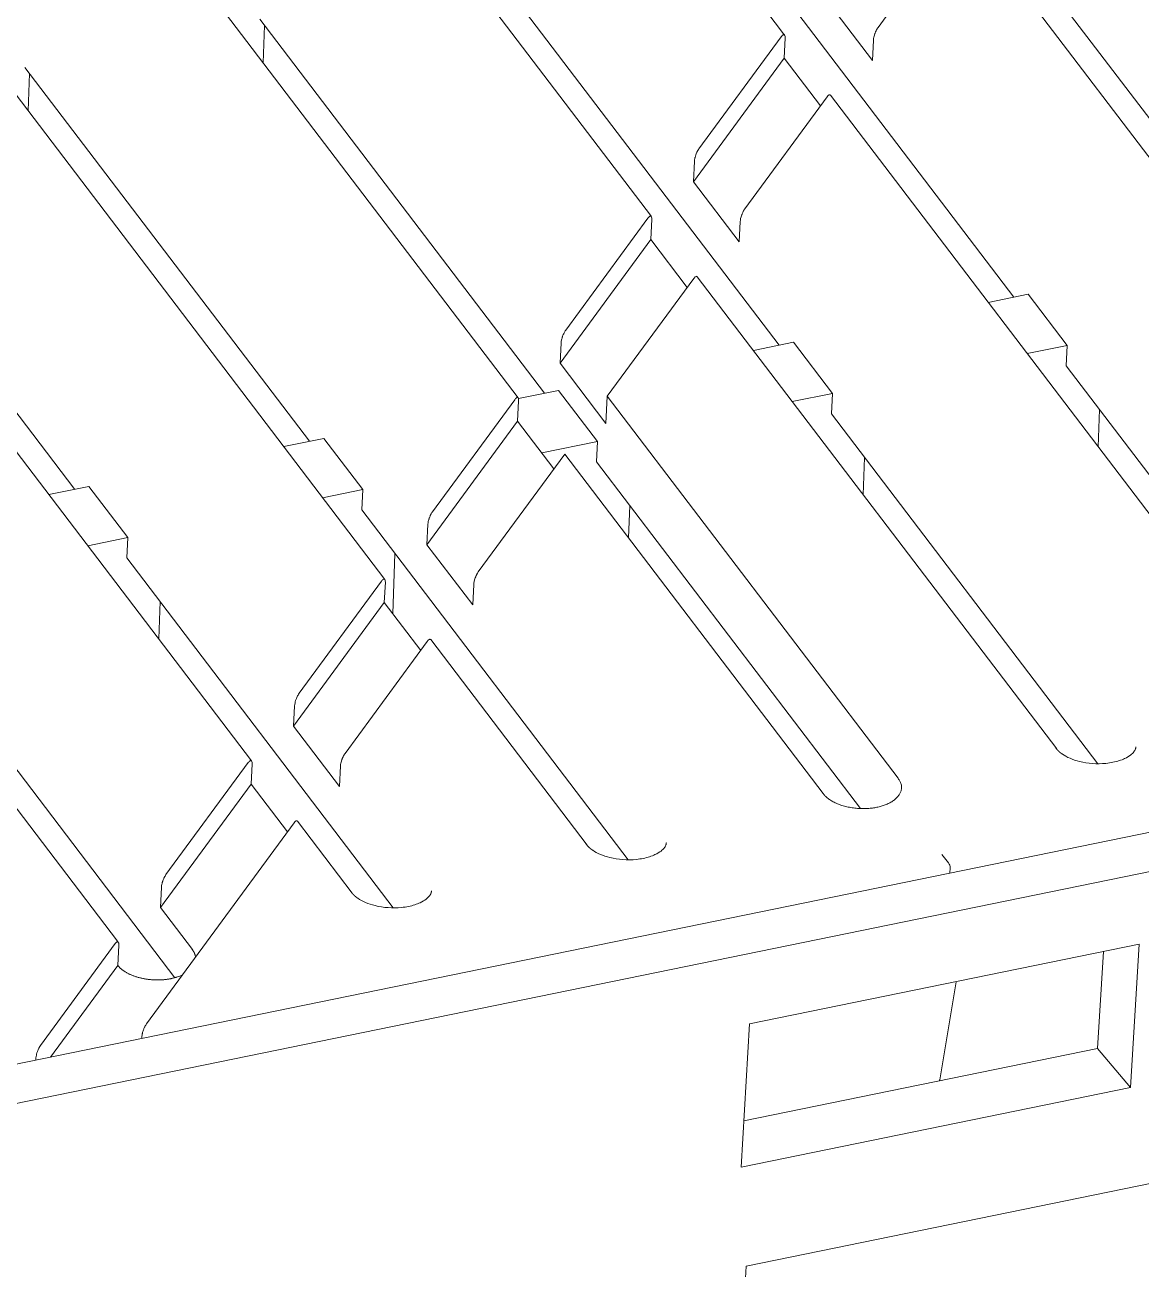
# Model space of a CAD drawing. Header units: millimetres. Extents: x 4267 to 8467, y 166 to 3136.
# Drawn here: x 5077.4 to 5139.8, y 1918.8 to 1988.4 of the extents above; entities that cross this region are included whole.
import ezdxf

# ---------------------------------------------------------------- set-up
doc = ezdxf.new("R2010")
doc.units = ezdxf.units.MM

msp = doc.modelspace()

# ---------------------------------------------------------------- linework, layer by layer
at = {"linetype": 'Continuous', "lineweight": 5}
for p, q in [((5119.827, 1987.836, 326.374), (5112.681, 1997.225, 326.374)), ((5145.775, 1975.864, 326.374), (5129.863, 1996.771, 326.374)), ((5112.377, 1977.689, 326.374), (5099.554, 1994.539, 326.374)), ((5129.645, 1994.521, 326.374), (5125.049, 1988.26, 326.374)), ((5161.291, 1953.288, 326.374), (5129.837, 1994.619, 326.374)), ((5132.648, 1973.177, 326.374), (5116.736, 1994.085, 326.374)), ((5104.928, 1967.541, 326.374), (5086.426, 1991.853, 326.374)), ((5119.52, 1970.491, 326.374), (5103.608, 1991.399, 326.374)), ((5124.735, 1986.415, 326.374), (5122.172, 1989.782, 326.374)), ((5097.479, 1957.394, 326.374), (5073.298, 1989.166, 326.374)), ((5106.393, 1967.805, 326.374), (5090.481, 1988.713, 326.374)), ((5090.742, 1988.369, 326.374), (5090.67, 1986.276, 326.374)), ((5115.037, 1981.48, 326.374), (5119.633, 1987.741, 326.374)), ((5119.852, 1987.685, 326.374), (5119.795, 1986.544, 326.374)), ((5124.792, 1987.556, 326.374), (5124.735, 1986.415, 326.374)), ((5090.029, 1947.246, 326.374), (5060.171, 1986.48, 326.374)), ((5119.795, 1986.544, 326.374), (5114.723, 1979.635, 326.374)), ((5119.795, 1986.544, 326.374), (5121.828, 1983.872, 326.374)), ((5093.265, 1965.118, 326.374), (5077.353, 1986.026, 326.374)), ((5077.615, 1985.683, 326.374), (5077.543, 1983.589, 326.374)), ((5122.196, 1984.374, 326.374), (5117.6, 1978.113, 326.374)), ((5148.164, 1950.602, 326.374), (5122.387, 1984.472, 326.374)), ((5080.137, 1962.432, 326.374), (5064.225, 1983.34, 326.374)), ((5114.723, 1979.635, 326.374), (5114.78, 1980.776, 326.374)), ((5082.526, 1937.171, 326.374), (5050.518, 1979.228, 326.374)), ((5117.286, 1976.267, 326.374), (5114.723, 1979.635, 326.374)), ((5107.587, 1971.333, 326.374), (5112.184, 1977.594, 326.374)), ((5112.402, 1977.537, 326.374), (5112.345, 1976.396, 326.374)), ((5117.343, 1977.408, 326.374), (5117.286, 1976.267, 326.374)), ((5112.345, 1976.396, 326.374), (5107.274, 1969.487, 326.374)), ((5112.345, 1976.396, 326.374), (5114.378, 1973.725, 326.374)), ((5135.036, 1947.916, 326.374), (5114.94, 1974.321, 326.374)), ((5114.747, 1974.226, 326.374), (5109.913, 1967.641, 326.374)), ((5131.207, 1972.882, 326.374), (5133.447, 1973.341, 326.374)), ((5133.447, 1973.341, 326.374), (5135.621, 1970.483, 326.374)), ((5107.274, 1969.487, 326.374), (5107.331, 1970.629, 326.374)), ((5118.079, 1970.196, 326.374), (5120.319, 1970.654, 326.374)), ((5120.319, 1970.654, 326.374), (5122.494, 1967.797, 326.374)), ((5135.621, 1970.483, 326.374), (5133.382, 1970.025, 326.374)), ((5135.564, 1969.345, 326.374), (5135.621, 1970.483, 326.374)), ((5109.836, 1966.12, 326.374), (5107.274, 1969.487, 326.374)), ((5150.455, 1949.778, 326.374), (5135.564, 1969.345, 326.374)), ((5100.138, 1961.185, 326.374), (5104.735, 1967.446, 326.374)), ((5104.953, 1967.39, 326.374), (5104.896, 1966.249, 326.374)), ((5104.943, 1967.508, 326.374), (5107.191, 1967.968, 326.374)), ((5107.191, 1967.968, 326.374), (5109.366, 1965.111, 326.374)), ((5109.913, 1967.641, 326.374), (5109.836, 1966.12, 326.374)), ((5126.172, 1946.276, 326.374), (5109.913, 1967.641, 326.374)), ((5122.494, 1967.797, 326.374), (5120.254, 1967.339, 326.374)), ((5122.437, 1966.659, 326.374), (5122.494, 1967.797, 326.374)), ((5137.35, 1964.811, 326.374), (5137.422, 1966.904, 326.374)), ((5104.896, 1966.249, 326.374), (5099.824, 1959.34, 326.374)), ((5104.896, 1966.249, 326.374), (5106.929, 1963.577, 326.374)), ((5137.328, 1947.092, 326.374), (5122.437, 1966.659, 326.374)), ((5091.824, 1964.824, 326.374), (5094.064, 1965.282, 326.374)), ((5094.064, 1965.282, 326.374), (5096.239, 1962.424, 326.374)), ((5109.366, 1965.111, 326.374), (5106.248, 1964.473, 326.374)), ((5109.309, 1963.972, 326.374), (5109.366, 1965.111, 326.374)), ((5107.535, 1964.403, 326.374), (5102.701, 1957.818, 326.374)), ((5107.535, 1964.403, 326.374), (5121.983, 1945.419, 326.374)), ((5124.064, 1944.585, 326.374), (5109.309, 1963.972, 326.374)), ((5124.222, 1962.125, 326.374), (5124.294, 1964.218, 326.374)), ((5078.697, 1962.137, 326.374), (5080.936, 1962.596, 326.374)), ((5080.936, 1962.596, 326.374), (5083.111, 1959.738, 326.374)), ((5096.239, 1962.424, 326.374), (5093.999, 1961.966, 326.374)), ((5096.182, 1961.286, 326.374), (5096.239, 1962.424, 326.374)), ((5111.073, 1941.719, 326.374), (5096.182, 1961.286, 326.374)), ((5111.104, 1959.713, 326.374), (5111.167, 1961.532, 326.374)), ((5099.824, 1959.34, 326.374), (5099.881, 1960.481, 326.374)), ((5083.111, 1959.738, 326.374), (5080.871, 1959.28, 326.374)), ((5083.054, 1958.6, 326.374), (5083.111, 1959.738, 326.374)), ((5102.387, 1955.972, 326.374), (5099.824, 1959.34, 326.374)), ((5097.945, 1939.033, 326.374), (5083.054, 1958.6, 326.374)), ((5097.923, 1955.476, 326.374), (5098.039, 1958.845, 326.374)), ((5092.689, 1951.038, 326.374), (5097.285, 1957.299, 326.374)), ((5097.504, 1957.242, 326.374), (5097.447, 1956.101, 326.374)), ((5102.444, 1957.113, 326.374), (5102.387, 1955.972, 326.374)), ((5085.744, 1935.129, 326.374), (5069.926, 1955.913, 326.374)), ((5084.839, 1954.066, 326.374), (5084.911, 1956.159, 326.374)), ((5097.447, 1956.101, 326.374), (5092.375, 1949.192, 326.374)), ((5097.447, 1956.101, 326.374), (5099.48, 1953.43, 326.374)), ((5099.848, 1953.931, 326.374), (5095.252, 1947.67, 326.374)), ((5108.781, 1942.543, 326.374), (5100.039, 1954.029, 326.374)), ((4760.941, 1865.645, 326.374), (5179.488, 1951.291, 326.374)), ((5092.375, 1949.192, 326.374), (5092.432, 1950.334, 326.374)), ((4762.391, 1863.739, 326.374), (5180.938, 1949.386, 326.374)), ((5094.938, 1945.825, 326.374), (5092.375, 1949.192, 326.374)), ((5089.836, 1947.152, 326.374), (5085.24, 1940.89, 326.374)), ((5090.055, 1947.095, 326.374), (5089.998, 1945.954, 326.374)), ((5094.995, 1946.966, 326.374), (5094.938, 1945.825, 326.374)), ((5089.998, 1945.954, 326.374), (5084.926, 1939.045, 326.374)), ((5089.998, 1945.954, 326.374), (5092.031, 1943.282, 326.374)), ((5092.399, 1943.784, 326.374), (5084.152, 1932.55, 326.374)), ((5095.653, 1939.857, 326.374), (5092.59, 1943.881, 326.374)), ((5128.983, 1941.549, 326.374), (5128.62, 1942.025, 326.374)), ((5129.069, 1940.974, 326.374), (5129.076, 1941.262, 326.374)), ((5084.926, 1939.045, 326.374), (5084.983, 1940.186, 326.374)), ((5086.714, 1936.696, 326.374), (5084.926, 1939.045, 326.374)), ((5078.227, 1931.337, 326.374), (5082.408, 1937.034, 326.374)), ((5082.606, 1936.948, 326.374), (5082.549, 1935.807, 326.374)), ((5117.866, 1932.543, 326.374), (5139.637, 1936.998, 326.374)), ((5139.637, 1936.998, 326.374), (5139.165, 1928.985, 326.374)), ((5137.325, 1931.175, 326.374), (5137.644, 1936.59, 326.374)), ((5082.549, 1935.807, 326.374), (5078.789, 1930.685, 326.374)), ((5128.496, 1929.415, 326.374), (5129.413, 1934.905, 326.374)), ((5117.393, 1924.53, 326.374), (5117.866, 1932.543, 326.374)), ((5083.895, 1931.852, 326.374), (5083.888, 1931.729, 326.374)), ((5077.963, 1930.516, 326.374), (5077.97, 1930.64, 326.374)), ((5117.547, 1927.128, 326.374), (5137.325, 1931.175, 326.374)), ((5139.165, 1928.985, 326.374), (5137.325, 1931.175, 326.374)), ((5117.683, 1919.007, 326.374), (5167.361, 1929.172, 326.374)), ((5139.165, 1928.985, 326.374), (5117.393, 1924.53, 326.374)), ((5113.084, 1838.527, 326.374), (5117.683, 1919.007, 326.374))]:
    msp.add_line(p, q, dxfattribs=at)
for points in [[(5134.982, 1947.969), (5134.988, 1947.961, 0.002115), (5134.995, 1947.953, 0.002054), (5135.001, 1947.944, 0.002028), (5135.008, 1947.936, 0.002043), (5135.015, 1947.928, 0.00204), (5135.021, 1947.92, 0.002036), (5135.028, 1947.911, 0.002027), (5135.036, 1947.903, 0.002027), (5135.043, 1947.895, 0.00202), (5135.05, 1947.886, 0.002019), (5135.058, 1947.878, 0.002011), (5135.066, 1947.87, 0.002009), (5135.074, 1947.861, 0.002002), (5135.082, 1947.853, 0.002), (5135.09, 1947.844, 0.001992), (5135.098, 1947.836, 0.00199), (5135.107, 1947.827, 0.001982), (5135.115, 1947.819, 0.00198), (5135.124, 1947.81, 0.001971), (5135.133, 1947.801, 0.001969), (5135.142, 1947.793, 0.00196), (5135.152, 1947.784, 0.001957), (5135.161, 1947.775, 0.00195), (5135.171, 1947.767, 0.001951), (5135.181, 1947.758, 0.001937), (5135.191, 1947.749, 0.001921), (5135.201, 1947.741, 0.001931), (5135.212, 1947.732, 0.001972), (5135.222, 1947.723, 0.001901), (5135.233, 1947.714, 0.001761), (5135.244, 1947.705, 0.001954), (5135.255, 1947.697, 0.002348), (5135.267, 1947.688, 0.001739), (5135.278, 1947.679, 0.000529), (5135.288, 1947.671, 0.002506), (5135.301, 1947.661, 0.004283), (5135.323, 1947.646, 0.002026), (5135.351, 1947.626, 0.001048)], [(5121.983, 1945.419), (5122.038, 1945.351, 0.019382), (5122.101, 1945.284, 0.016957), (5122.173, 1945.218, 0.015459), (5122.253, 1945.152, 0.015114), (5122.342, 1945.088, 0.014341), (5122.438, 1945.026, 0.013564), (5122.543, 1944.966, 0.012774), (5122.655, 1944.91, 0.012215), (5122.774, 1944.856, 0.011604), (5122.899, 1944.807, 0.011121), (5123.031, 1944.762, 0.01064), (5123.167, 1944.721, 0.010262), (5123.308, 1944.685, 0.009907), (5123.452, 1944.655, 0.009614), (5123.598, 1944.63, 0.009368), (5123.745, 1944.61, 0.009151), (5123.893, 1944.595, 0.009001), (5124.04, 1944.586, 0.008854), (5124.185, 1944.582, 0.008781), (5124.328, 1944.584, 0.008677), (5124.468, 1944.59, 0.008698), (5124.604, 1944.6, 0.008696), (5124.736, 1944.615, 0.008709), (5124.862, 1944.634, 0.008574), (5124.984, 1944.657, 0.008985), (5125.102, 1944.683, 0.009303), (5125.219, 1944.714, 0.009531), (5125.335, 1944.75, 0.010378), (5125.449, 1944.79, 0.011167), (5125.559, 1944.835, 0.012012), (5125.665, 1944.885, 0.012928), (5125.767, 1944.94, 0.014072), (5125.862, 1944.998, 0.015316), (5125.951, 1945.061, 0.016745), (5126.032, 1945.128, 0.018258), (5126.106, 1945.198, 0.019839), (5126.17, 1945.271, 0.021764), (5126.226, 1945.347, 0.023931), (5126.272, 1945.425, 0.025226), (5126.309, 1945.504, 0.02529), (5126.336, 1945.585, 0.028562), (5126.352, 1945.666, 0.03398), (5126.358, 1945.75, 0.027334), (5126.357, 1945.828, 0.012267), (5126.352, 1945.899, 0.035023), (5126.326, 1945.985, 0.054815), (5126.265, 1946.113, 0.025756), (5126.172, 1946.276, 0.013443)], [(5108.727, 1942.596), (5108.733, 1942.588, 0.002116), (5108.74, 1942.58, 0.002055), (5108.746, 1942.572, 0.002029), (5108.753, 1942.564, 0.002043), (5108.759, 1942.555, 0.002041), (5108.766, 1942.547, 0.002036), (5108.773, 1942.539, 0.002028), (5108.78, 1942.531, 0.002028), (5108.788, 1942.522, 0.002021), (5108.795, 1942.514, 0.002019), (5108.803, 1942.506, 0.002011), (5108.81, 1942.497, 0.00201), (5108.818, 1942.489, 0.002002), (5108.826, 1942.48, 0.002), (5108.835, 1942.472, 0.001992), (5108.843, 1942.463, 0.00199), (5108.851, 1942.455, 0.001982), (5108.86, 1942.446, 0.00198), (5108.869, 1942.437, 0.001972), (5108.878, 1942.429, 0.00197), (5108.887, 1942.42, 0.001961), (5108.897, 1942.412, 0.001957), (5108.906, 1942.403, 0.00195), (5108.916, 1942.394, 0.001952), (5108.926, 1942.385, 0.001937), (5108.936, 1942.377, 0.001921), (5108.946, 1942.368, 0.001932), (5108.956, 1942.359, 0.001972), (5108.967, 1942.35, 0.001901), (5108.978, 1942.342, 0.001761), (5108.989, 1942.333, 0.001954), (5109, 1942.324, 0.002348), (5109.012, 1942.315, 0.001739), (5109.023, 1942.306, 0.000529), (5109.033, 1942.299, 0.002506), (5109.046, 1942.289, 0.004283), (5109.068, 1942.273, 0.002026), (5109.096, 1942.253, 0.001048)], [(5129.075, 1941.262), (5129.075, 1941.262, -0.000005), (5129.075, 1941.262, -0.000005), (5129.075, 1941.262, -0.000005), (5129.075, 1941.262, -0.000005), (5129.075, 1941.262, -0.000005), (5129.075, 1941.262, -0.000005), (5129.075, 1941.262, -0.000005), (5129.075, 1941.262, -0.000005), (5129.075, 1941.262, -0.000005), (5129.075, 1941.262, -0.000005), (5129.075, 1941.262, -0.000005), (5129.075, 1941.262, -0.000005), (5129.075, 1941.262, -0.000005), (5129.075, 1941.262, -0.000005), (5129.075, 1941.262, -0.000005), (5129.075, 1941.262, -0.000005), (5129.075, 1941.262, -0.000005), (5129.075, 1941.262, -0.000005), (5129.075, 1941.262, -0.000005), (5129.075, 1941.262, -0.000005), (5129.075, 1941.262, -0.000005), (5129.075, 1941.262, -0.000005), (5129.075, 1941.262, -0.000005), (5129.075, 1941.262, -0.000005), (5129.075, 1941.262, -0.000005), (5129.075, 1941.262, -0.000005), (5129.075, 1941.262, -0.000005), (5129.075, 1941.262, -0.000005), (5129.075, 1941.262, -0.000005), (5129.075, 1941.262, -0.000005), (5129.075, 1941.262, -0.000005), (5129.075, 1941.262, -0.000006), (5129.075, 1941.262, -0.000005), (5129.075, 1941.262, -0.000002), (5129.075, 1941.262, -0.000007), (5129.075, 1941.262, -0.000011), (5129.075, 1941.262, -0.000006), (5129.075, 1941.262, -0.000003)], [(5095.599, 1939.91), (5095.606, 1939.902, 0.002116), (5095.612, 1939.894, 0.002055), (5095.618, 1939.885, 0.002029), (5095.625, 1939.877, 0.002043), (5095.632, 1939.869, 0.002041), (5095.639, 1939.861, 0.002037), (5095.646, 1939.853, 0.002028), (5095.653, 1939.844, 0.002028), (5095.66, 1939.836, 0.002021), (5095.667, 1939.828, 0.002019), (5095.675, 1939.819, 0.002012), (5095.683, 1939.811, 0.00201), (5095.691, 1939.802, 0.002002), (5095.699, 1939.794, 0.002), (5095.707, 1939.785, 0.001992), (5095.715, 1939.777, 0.00199), (5095.724, 1939.768, 0.001982), (5095.733, 1939.76, 0.00198), (5095.741, 1939.751, 0.001972), (5095.75, 1939.743, 0.00197), (5095.76, 1939.734, 0.001961), (5095.769, 1939.725, 0.001957), (5095.778, 1939.717, 0.00195), (5095.788, 1939.708, 0.001952), (5095.798, 1939.699, 0.001937), (5095.808, 1939.69, 0.001921), (5095.818, 1939.682, 0.001932), (5095.829, 1939.673, 0.001972), (5095.839, 1939.664, 0.001901), (5095.85, 1939.655, 0.001762), (5095.861, 1939.647, 0.001954), (5095.872, 1939.638, 0.002348), (5095.884, 1939.629, 0.001739), (5095.895, 1939.62, 0.000529), (5095.905, 1939.612, 0.002506), (5095.919, 1939.602, 0.004283), (5095.94, 1939.587, 0.002026), (5095.968, 1939.567, 0.001048)], [(5086.894, 1936.286), (5086.892, 1936.3, 0.005001), (5086.89, 1936.315, 0.00502), (5086.887, 1936.329, 0.004997), (5086.884, 1936.344, 0.004931), (5086.88, 1936.358, 0.004878), (5086.877, 1936.373, 0.004828), (5086.873, 1936.387, 0.004777), (5086.869, 1936.401, 0.004718), (5086.864, 1936.415, 0.004663), (5086.859, 1936.43, 0.004603), (5086.854, 1936.444, 0.004546), (5086.849, 1936.458, 0.004481), (5086.844, 1936.472, 0.004424), (5086.838, 1936.485, 0.004367), (5086.832, 1936.499, 0.004297), (5086.826, 1936.513, 0.004208), (5086.819, 1936.527, 0.004181), (5086.812, 1936.54, 0.004192), (5086.805, 1936.554, 0.00402), (5086.798, 1936.567, 0.003709), (5086.791, 1936.58, 0.00401), (5086.783, 1936.593, 0.004661), (5086.775, 1936.607, 0.003518), (5086.767, 1936.62, 0.001282), (5086.759, 1936.631, 0.004787), (5086.75, 1936.645, 0.007976), (5086.734, 1936.667, 0.003858), (5086.713, 1936.696, 0.002046)], [(5082.549, 1935.807), (5082.583, 1935.767, 0.011049), (5082.62, 1935.727, 0.010161), (5082.66, 1935.687, 0.009618), (5082.703, 1935.647, 0.009501), (5082.75, 1935.607, 0.009213), (5082.799, 1935.568, 0.008914), (5082.851, 1935.53, 0.008588), (5082.906, 1935.492, 0.00835), (5082.964, 1935.455, 0.008066), (5083.025, 1935.419, 0.007836), (5083.089, 1935.383, 0.007578), (5083.155, 1935.349, 0.007372), (5083.224, 1935.316, 0.007145), (5083.296, 1935.284, 0.006962), (5083.37, 1935.254, 0.006764), (5083.446, 1935.224, 0.006602), (5083.524, 1935.197, 0.006433), (5083.605, 1935.171, 0.006293), (5083.687, 1935.147, 0.006151), (5083.771, 1935.124, 0.00603), (5083.856, 1935.103, 0.005913), (5083.942, 1935.085, 0.005811), (5084.029, 1935.068, 0.005717), (5084.117, 1935.053, 0.005631), (5084.206, 1935.04, 0.005559), (5084.295, 1935.028, 0.005489), (5084.384, 1935.019, 0.005436), (5084.473, 1935.012, 0.005381), (5084.561, 1935.007, 0.005347), (5084.649, 1935.003, 0.005305), (5084.737, 1935.002, 0.005287), (5084.824, 1935.002, 0.005254), (5084.909, 1935.004, 0.005257), (5084.994, 1935.008, 0.005249), (5085.077, 1935.014, 0.005248), (5085.158, 1935.021, 0.005203), (5085.238, 1935.03, 0.005281), (5085.316, 1935.041, 0.005412), (5085.393, 1935.052, 0.005272), (5085.467, 1935.065, 0.004844), (5085.539, 1935.079, 0.005546), (5085.611, 1935.095, 0.006886), (5085.683, 1935.114, 0.005156), (5085.752, 1935.132, 0.00147), (5085.814, 1935.149, 0.008017), (5085.891, 1935.174, 0.014933), (5086.007, 1935.219, 0.00751), (5086.157, 1935.281, 0.003951)]]:
    msp.add_lwpolyline(points, format="xyb", dxfattribs=at)
for points, knots in [([(5125.049, 1988.26, 326.374), (5125.029, 1988.233, 326.374), (5125.011, 1988.206, 326.374), (5124.989, 1988.168, 326.374), (5124.982, 1988.156, 326.374), (5124.973, 1988.139, 326.374), (5124.969, 1988.131, 326.374), (5124.964, 1988.123, 326.374), (5124.962, 1988.119, 326.374), (5124.961, 1988.117, 326.374), (5124.961, 1988.116, 326.374), (5124.943, 1988.081, 326.374), (5124.927, 1988.048, 326.374), (5124.906, 1987.999, 326.374), (5124.899, 1987.982, 326.374), (5124.89, 1987.958, 326.374), (5124.887, 1987.951, 326.374), (5124.881, 1987.935, 326.374), (5124.878, 1987.928, 326.374), (5124.825, 1987.782, 326.374), (5124.797, 1987.65, 326.374), (5124.792, 1987.556, 326.374)], [0, 0, 0, 0, 0.125, 0.125, 0.1875, 0.1875, 0.21875, 0.234375, 0.242188, 0.242188, 0.25, 0.25, 0.375, 0.375, 0.4375, 0.4375, 0.46875, 0.46875, 0.5, 0.5, 1, 1, 1, 1]), ([(5119.633, 1987.741, 326.374), (5119.653, 1987.769, 326.374), (5119.67, 1987.788, 326.374), (5119.692, 1987.81, 326.374), (5119.698, 1987.816, 326.374), (5119.707, 1987.824, 326.374), (5119.711, 1987.827, 326.374), (5119.715, 1987.831, 326.374), (5119.717, 1987.832, 326.374), (5119.718, 1987.833, 326.374), (5119.718, 1987.833, 326.374), (5119.735, 1987.846, 326.374), (5119.75, 1987.853, 326.374), (5119.769, 1987.859, 326.374), (5119.775, 1987.86, 326.374), (5119.783, 1987.861, 326.374), (5119.786, 1987.861, 326.374), (5119.791, 1987.86, 326.374), (5119.793, 1987.86, 326.374), (5119.838, 1987.848, 326.374), (5119.856, 1987.779, 326.374), (5119.852, 1987.685, 326.374)], [0, 0, 0, 0, 0.125, 0.125, 0.1875, 0.1875, 0.21875, 0.234375, 0.242188, 0.242188, 0.25, 0.25, 0.375, 0.375, 0.4375, 0.4375, 0.46875, 0.46875, 0.5, 0.5, 1, 1, 1, 1]), ([(5122.387, 1984.471, 326.374), (5122.387, 1984.471, 326.374), (5122.387, 1984.472, 326.374), (5122.382, 1984.478, 326.374), (5122.376, 1984.484, 326.374), (5122.369, 1984.488, 326.374), (5122.364, 1984.49, 326.374), (5122.361, 1984.491, 326.374), (5122.349, 1984.494, 326.374), (5122.338, 1984.494, 326.374), (5122.319, 1984.488, 326.374), (5122.312, 1984.485, 326.374), (5122.301, 1984.479, 326.374), (5122.296, 1984.476, 326.374), (5122.289, 1984.471, 326.374), (5122.286, 1984.469, 326.374), (5122.284, 1984.468, 326.374), (5122.283, 1984.467, 326.374), (5122.264, 1984.453, 326.374), (5122.236, 1984.428, 326.374), (5122.196, 1984.374, 326.374)], [0.3658308, 0.3658308, 0.3658308, 0.3658308, 0.375, 0.375, 0.4375, 0.46875, 0.46875, 0.5, 0.5, 0.625, 0.625, 0.6875, 0.6875, 0.71875, 0.734375, 0.7421875, 0.7421875, 0.75, 0.75, 1, 1, 1, 1]), ([(5114.78, 1980.776, 326.374), (5114.782, 1980.825, 326.374), (5114.79, 1980.879, 326.374), (5114.807, 1980.954, 326.374), (5114.811, 1980.972, 326.374), (5114.828, 1981.038, 326.374), (5114.844, 1981.089, 326.374), (5114.888, 1981.208, 326.374), (5114.916, 1981.274, 326.374), (5114.956, 1981.349, 326.374), (5114.962, 1981.362, 326.374), (5114.992, 1981.414, 326.374), (5115.014, 1981.449, 326.374), (5115.037, 1981.48, 326.374)], [0, 0, 0, 0, 0.25, 0.25, 0.3125, 0.3125, 0.5, 0.5, 0.75, 0.75, 0.8125, 0.8125, 1, 1, 1, 1]), ([(5117.6, 1978.113, 326.374), (5117.58, 1978.086, 326.374), (5117.562, 1978.058, 326.374), (5117.54, 1978.021, 326.374), (5117.533, 1978.009, 326.374), (5117.524, 1977.992, 326.374), (5117.52, 1977.984, 326.374), (5117.515, 1977.975, 326.374), (5117.513, 1977.971, 326.374), (5117.512, 1977.969, 326.374), (5117.512, 1977.969, 326.374), (5117.494, 1977.934, 326.374), (5117.478, 1977.9, 326.374), (5117.457, 1977.851, 326.374), (5117.45, 1977.835, 326.374), (5117.44, 1977.811, 326.374), (5117.437, 1977.803, 326.374), (5117.432, 1977.788, 326.374), (5117.429, 1977.781, 326.374), (5117.376, 1977.635, 326.374), (5117.348, 1977.503, 326.374), (5117.343, 1977.409, 326.374)], [0, 0, 0, 0, 0.125, 0.125, 0.1875, 0.1875, 0.21875, 0.234375, 0.242188, 0.242188, 0.25, 0.25, 0.375, 0.375, 0.4375, 0.4375, 0.46875, 0.46875, 0.5, 0.5, 1, 1, 1, 1]), ([(5112.184, 1977.594, 326.374), (5112.204, 1977.621, 326.374), (5112.221, 1977.641, 326.374), (5112.242, 1977.663, 326.374), (5112.249, 1977.669, 326.374), (5112.257, 1977.676, 326.374), (5112.261, 1977.68, 326.374), (5112.266, 1977.683, 326.374), (5112.268, 1977.685, 326.374), (5112.269, 1977.686, 326.374), (5112.269, 1977.686, 326.374), (5112.286, 1977.699, 326.374), (5112.301, 1977.706, 326.374), (5112.32, 1977.712, 326.374), (5112.325, 1977.713, 326.374), (5112.334, 1977.713, 326.374), (5112.336, 1977.713, 326.374), (5112.341, 1977.713, 326.374), (5112.344, 1977.712, 326.374), (5112.389, 1977.701, 326.374), (5112.407, 1977.632, 326.374), (5112.402, 1977.537, 326.374)], [0, 0, 0, 0, 0.125, 0.125, 0.1875, 0.1875, 0.21875, 0.234375, 0.242188, 0.242188, 0.25, 0.25, 0.375, 0.375, 0.4375, 0.4375, 0.46875, 0.46875, 0.5, 0.5, 1, 1, 1, 1]), ([(5114.747, 1974.226, 326.374), (5114.769, 1974.257, 326.374), (5114.791, 1974.282, 326.374), (5114.819, 1974.308, 326.374), (5114.825, 1974.313, 326.374), (5114.862, 1974.341, 326.374), (5114.888, 1974.349, 326.374), (5114.92, 1974.341, 326.374), (5114.93, 1974.335, 326.374), (5114.94, 1974.321, 326.374)], [0, 0, 0, 0, 0.1875, 0.1875, 0.25, 0.25, 0.5, 0.5, 0.631412, 0.631412, 0.631412, 0.631412]), ([(5107.331, 1970.629, 326.374), (5107.333, 1970.676, 326.374), (5107.341, 1970.732, 326.374), (5107.362, 1970.825, 326.374), (5107.37, 1970.857, 326.374), (5107.385, 1970.907, 326.374), (5107.393, 1970.933, 326.374), (5107.402, 1970.958, 326.374), (5107.408, 1970.975, 326.374), (5107.411, 1970.985, 326.374), (5107.425, 1971.023, 326.374), (5107.437, 1971.055, 326.374), (5107.459, 1971.104, 326.374), (5107.466, 1971.12, 326.374), (5107.478, 1971.145, 326.374), (5107.484, 1971.158, 326.374), (5107.491, 1971.172, 326.374), (5107.494, 1971.179, 326.374), (5107.496, 1971.183, 326.374), (5107.498, 1971.186, 326.374), (5107.518, 1971.224, 326.374), (5107.548, 1971.279, 326.374), (5107.587, 1971.333, 326.374)], [0, 0, 0, 0, 0.25, 0.25, 0.375, 0.375, 0.4375, 0.46875, 0.46875, 0.5, 0.5, 0.625, 0.625, 0.6875, 0.6875, 0.71875, 0.734375, 0.742188, 0.742188, 0.75, 0.75, 1, 1, 1, 1]), ([(5104.734, 1967.446, 326.374), (5104.754, 1967.473, 326.374), (5104.772, 1967.493, 326.374), (5104.793, 1967.515, 326.374), (5104.8, 1967.521, 326.374), (5104.808, 1967.529, 326.374), (5104.812, 1967.532, 326.374), (5104.817, 1967.536, 326.374), (5104.818, 1967.537, 326.374), (5104.82, 1967.538, 326.374), (5104.82, 1967.538, 326.374), (5104.837, 1967.551, 326.374), (5104.851, 1967.559, 326.374), (5104.87, 1967.564, 326.374), (5104.876, 1967.565, 326.374), (5104.884, 1967.566, 326.374), (5104.887, 1967.566, 326.374), (5104.892, 1967.565, 326.374), (5104.894, 1967.565, 326.374), (5104.94, 1967.553, 326.374), (5104.958, 1967.484, 326.374), (5104.953, 1967.39, 326.374)], [0, 0, 0, 0, 0.125, 0.125, 0.1875, 0.1875, 0.21875, 0.234375, 0.242188, 0.242188, 0.25, 0.25, 0.375, 0.375, 0.4375, 0.4375, 0.46875, 0.46875, 0.5, 0.5, 1, 1, 1, 1]), ([(5099.881, 1960.481, 326.374), (5099.884, 1960.528, 326.374), (5099.891, 1960.584, 326.374), (5099.912, 1960.677, 326.374), (5099.921, 1960.71, 326.374), (5099.936, 1960.76, 326.374), (5099.944, 1960.785, 326.374), (5099.952, 1960.811, 326.374), (5099.958, 1960.828, 326.374), (5099.962, 1960.837, 326.374), (5099.976, 1960.875, 326.374), (5099.988, 1960.907, 326.374), (5100.009, 1960.956, 326.374), (5100.017, 1960.973, 326.374), (5100.029, 1960.998, 326.374), (5100.035, 1961.01, 326.374), (5100.042, 1961.025, 326.374), (5100.045, 1961.031, 326.374), (5100.047, 1961.035, 326.374), (5100.049, 1961.038, 326.374), (5100.068, 1961.076, 326.374), (5100.098, 1961.131, 326.374), (5100.138, 1961.185, 326.374)], [0, 0, 0, 0, 0.25, 0.25, 0.375, 0.375, 0.4375, 0.46875, 0.46875, 0.5, 0.5, 0.625, 0.625, 0.6875, 0.6875, 0.71875, 0.734375, 0.742188, 0.742188, 0.75, 0.75, 1, 1, 1, 1]), ([(5102.701, 1957.818, 326.374), (5102.681, 1957.791, 326.374), (5102.664, 1957.763, 326.374), (5102.641, 1957.726, 326.374), (5102.635, 1957.714, 326.374), (5102.625, 1957.697, 326.374), (5102.621, 1957.689, 326.374), (5102.617, 1957.68, 326.374), (5102.615, 1957.677, 326.374), (5102.613, 1957.674, 326.374), (5102.613, 1957.674, 326.374), (5102.595, 1957.639, 326.374), (5102.579, 1957.605, 326.374), (5102.558, 1957.556, 326.374), (5102.551, 1957.54, 326.374), (5102.542, 1957.516, 326.374), (5102.539, 1957.508, 326.374), (5102.533, 1957.493, 326.374), (5102.53, 1957.486, 326.374), (5102.477, 1957.34, 326.374), (5102.449, 1957.208, 326.374), (5102.444, 1957.113, 326.374)], [0, 0, 0, 0, 0.125, 0.125, 0.1875, 0.1875, 0.21875, 0.234375, 0.242188, 0.242188, 0.25, 0.25, 0.375, 0.375, 0.4375, 0.4375, 0.46875, 0.46875, 0.5, 0.5, 1, 1, 1, 1]), ([(5097.285, 1957.299, 326.374), (5097.305, 1957.326, 326.374), (5097.322, 1957.346, 326.374), (5097.344, 1957.368, 326.374), (5097.35, 1957.374, 326.374), (5097.359, 1957.381, 326.374), (5097.363, 1957.385, 326.374), (5097.367, 1957.388, 326.374), (5097.369, 1957.39, 326.374), (5097.37, 1957.391, 326.374), (5097.37, 1957.391, 326.374), (5097.387, 1957.404, 326.374), (5097.402, 1957.411, 326.374), (5097.421, 1957.417, 326.374), (5097.427, 1957.418, 326.374), (5097.435, 1957.418, 326.374), (5097.438, 1957.418, 326.374), (5097.443, 1957.418, 326.374), (5097.445, 1957.417, 326.374), (5097.49, 1957.406, 326.374), (5097.509, 1957.337, 326.374), (5097.504, 1957.242, 326.374)], [0, 0, 0, 0, 0.125, 0.125, 0.1875, 0.1875, 0.21875, 0.234375, 0.242188, 0.242188, 0.25, 0.25, 0.375, 0.375, 0.4375, 0.4375, 0.46875, 0.46875, 0.5, 0.5, 1, 1, 1, 1]), ([(5100.039, 1954.029, 326.374), (5100.04, 1954.029, 326.374), (5100.039, 1954.03, 326.374), (5100.035, 1954.035, 326.374), (5100.028, 1954.041, 326.374), (5100.021, 1954.045, 326.374), (5100.016, 1954.047, 326.374), (5100.013, 1954.048, 326.374), (5100.001, 1954.051, 326.374), (5099.99, 1954.051, 326.374), (5099.971, 1954.045, 326.374), (5099.964, 1954.043, 326.374), (5099.954, 1954.037, 326.374), (5099.948, 1954.034, 326.374), (5099.941, 1954.029, 326.374), (5099.938, 1954.027, 326.374), (5099.936, 1954.025, 326.374), (5099.935, 1954.024, 326.374), (5099.916, 1954.01, 326.374), (5099.888, 1953.986, 326.374), (5099.848, 1953.931, 326.374)], [0.3658302, 0.3658302, 0.3658302, 0.3658302, 0.375, 0.375, 0.4375, 0.46875, 0.46875, 0.5, 0.5, 0.625, 0.625, 0.6875, 0.6875, 0.71875, 0.734375, 0.7421875, 0.7421875, 0.75, 0.75, 1, 1, 1, 1]), ([(5092.432, 1950.333, 326.374), (5092.435, 1950.382, 326.374), (5092.442, 1950.436, 326.374), (5092.459, 1950.511, 326.374), (5092.463, 1950.529, 326.374), (5092.481, 1950.595, 326.374), (5092.496, 1950.646, 326.374), (5092.54, 1950.766, 326.374), (5092.569, 1950.831, 326.374), (5092.608, 1950.907, 326.374), (5092.615, 1950.919, 326.374), (5092.644, 1950.972, 326.374), (5092.666, 1951.007, 326.374), (5092.689, 1951.038, 326.374)], [0, 0, 0, 0, 0.25, 0.25, 0.3125, 0.3125, 0.5, 0.5, 0.75, 0.75, 0.8125, 0.8125, 1, 1, 1, 1]), ([(5139.468, 1948.039, 326.374), (5139.468, 1948.039, 326.374), (5139.468, 1948.037, 326.374), (5139.467, 1948.034, 326.374), (5139.467, 1948.03, 326.374), (5139.467, 1948.025, 326.374), (5139.466, 1948.016, 326.374), (5139.464, 1948.004, 326.374), (5139.46, 1947.977, 326.374), (5139.453, 1947.948, 326.374), (5139.435, 1947.896, 326.374), (5139.405, 1947.833, 326.374), (5139.326, 1947.722, 326.374), (5139.17, 1947.568, 326.374), (5138.805, 1947.345, 326.374), (5138.425, 1947.223, 326.374), (5138.183, 1947.173, 326.374)], [0, 0, 0, 0, 0.0014058, 0.002815, 0.0045808, 0.0081288, 0.009911, 0.0188933, 0.0280127, 0.0512958, 0.0632609, 0.1061413, 0.138156, 0.2060903, 0.2933814, 0.4156782, 0.4156782, 0.4156782, 0.4156782]), ([(5089.836, 1947.152, 326.374), (5089.856, 1947.179, 326.374), (5089.873, 1947.198, 326.374), (5089.895, 1947.22, 326.374), (5089.901, 1947.226, 326.374), (5089.91, 1947.234, 326.374), (5089.914, 1947.237, 326.374), (5089.918, 1947.241, 326.374), (5089.92, 1947.242, 326.374), (5089.921, 1947.243, 326.374), (5089.921, 1947.243, 326.374), (5089.938, 1947.256, 326.374), (5089.953, 1947.264, 326.374), (5089.972, 1947.269, 326.374), (5089.978, 1947.27, 326.374), (5089.986, 1947.271, 326.374), (5089.989, 1947.271, 326.374), (5089.994, 1947.27, 326.374), (5089.996, 1947.27, 326.374), (5090.041, 1947.258, 326.374), (5090.059, 1947.189, 326.374), (5090.055, 1947.095, 326.374)], [0, 0, 0, 0, 0.125, 0.125, 0.1875, 0.1875, 0.21875, 0.234375, 0.242188, 0.242188, 0.25, 0.25, 0.375, 0.375, 0.4375, 0.4375, 0.46875, 0.46875, 0.5, 0.5, 1, 1, 1, 1]), ([(5095.252, 1947.67, 326.374), (5095.232, 1947.643, 326.374), (5095.214, 1947.616, 326.374), (5095.192, 1947.578, 326.374), (5095.185, 1947.566, 326.374), (5095.176, 1947.549, 326.374), (5095.172, 1947.541, 326.374), (5095.167, 1947.533, 326.374), (5095.165, 1947.529, 326.374), (5095.164, 1947.527, 326.374), (5095.164, 1947.526, 326.374), (5095.146, 1947.491, 326.374), (5095.13, 1947.458, 326.374), (5095.109, 1947.409, 326.374), (5095.102, 1947.392, 326.374), (5095.093, 1947.369, 326.374), (5095.09, 1947.361, 326.374), (5095.084, 1947.345, 326.374), (5095.081, 1947.338, 326.374), (5095.028, 1947.192, 326.374), (5095, 1947.06, 326.374), (5094.995, 1946.966, 326.374)], [0, 0, 0, 0, 0.125, 0.125, 0.1875, 0.1875, 0.21875, 0.234375, 0.242188, 0.242188, 0.25, 0.25, 0.375, 0.375, 0.4375, 0.4375, 0.46875, 0.46875, 0.5, 0.5, 1, 1, 1, 1]), ([(5138.183, 1947.173, 326.374), (5138.055, 1947.147, 326.374), (5137.452, 1947.054, 326.374), (5136.341, 1947.13, 326.374), (5135.594, 1947.461, 326.374), (5135.351, 1947.626, 326.374)], [0.4156782, 0.4156782, 0.4156782, 0.4156782, 0.4793235, 0.7064299, 0.8936242, 0.8936242, 0.8936242, 0.8936242]), ([(5092.59, 1943.881, 326.374), (5092.59, 1943.881, 326.374), (5092.59, 1943.882, 326.374), (5092.585, 1943.888, 326.374), (5092.579, 1943.894, 326.374), (5092.572, 1943.898, 326.374), (5092.567, 1943.9, 326.374), (5092.564, 1943.901, 326.374), (5092.552, 1943.904, 326.374), (5092.541, 1943.904, 326.374), (5092.522, 1943.898, 326.374), (5092.515, 1943.895, 326.374), (5092.504, 1943.889, 326.374), (5092.499, 1943.886, 326.374), (5092.492, 1943.881, 326.374), (5092.489, 1943.879, 326.374), (5092.487, 1943.878, 326.374), (5092.486, 1943.877, 326.374), (5092.467, 1943.863, 326.374), (5092.439, 1943.838, 326.374), (5092.399, 1943.784, 326.374)], [0.3658307, 0.3658307, 0.3658307, 0.3658307, 0.375, 0.375, 0.4375, 0.46875, 0.46875, 0.5, 0.5, 0.625, 0.625, 0.6875, 0.6875, 0.71875, 0.734375, 0.7421875, 0.7421875, 0.75, 0.75, 1, 1, 1, 1]), ([(5113.213, 1942.667, 326.374), (5113.212, 1942.666, 326.374), (5113.212, 1942.664, 326.374), (5113.212, 1942.661, 326.374), (5113.212, 1942.657, 326.374), (5113.212, 1942.653, 326.374), (5113.211, 1942.644, 326.374), (5113.209, 1942.631, 326.374), (5113.205, 1942.605, 326.374), (5113.198, 1942.576, 326.374), (5113.179, 1942.523, 326.374), (5113.149, 1942.461, 326.374), (5113.071, 1942.35, 326.374), (5112.915, 1942.195, 326.374), (5112.55, 1941.972, 326.374), (5112.17, 1941.85, 326.374), (5111.928, 1941.8, 326.374)], [0, 0, 0, 0, 0.0014058, 0.002815, 0.0045808, 0.0081288, 0.009911, 0.0188933, 0.0280127, 0.0512958, 0.0632609, 0.1061413, 0.138156, 0.2060903, 0.2933814, 0.4156782, 0.4156782, 0.4156782, 0.4156782]), ([(5111.928, 1941.8, 326.374), (5111.8, 1941.774, 326.374), (5111.197, 1941.682, 326.374), (5110.086, 1941.757, 326.374), (5109.339, 1942.088, 326.374), (5109.096, 1942.253, 326.374)], [0.4156782, 0.4156782, 0.4156782, 0.4156782, 0.4793235, 0.7064299, 0.8936242, 0.8936242, 0.8936242, 0.8936242]), ([(5084.983, 1940.186, 326.374), (5084.985, 1940.233, 326.374), (5084.993, 1940.289, 326.374), (5085.014, 1940.382, 326.374), (5085.022, 1940.415, 326.374), (5085.037, 1940.465, 326.374), (5085.045, 1940.49, 326.374), (5085.054, 1940.516, 326.374), (5085.06, 1940.533, 326.374), (5085.063, 1940.542, 326.374), (5085.077, 1940.58, 326.374), (5085.09, 1940.612, 326.374), (5085.111, 1940.661, 326.374), (5085.118, 1940.678, 326.374), (5085.13, 1940.703, 326.374), (5085.136, 1940.715, 326.374), (5085.143, 1940.73, 326.374), (5085.146, 1940.736, 326.374), (5085.149, 1940.74, 326.374), (5085.15, 1940.743, 326.374), (5085.17, 1940.781, 326.374), (5085.2, 1940.836, 326.374), (5085.24, 1940.89, 326.374)], [0, 0, 0, 0, 0.25, 0.25, 0.375, 0.375, 0.4375, 0.46875, 0.46875, 0.5, 0.5, 0.625, 0.625, 0.6875, 0.6875, 0.71875, 0.734375, 0.742188, 0.742188, 0.75, 0.75, 1, 1, 1, 1]), ([(5098.8, 1939.114, 326.374), (5098.673, 1939.088, 326.374), (5098.069, 1938.996, 326.374), (5096.958, 1939.071, 326.374), (5096.211, 1939.402, 326.374), (5095.968, 1939.567, 326.374)], [0.4156782, 0.4156782, 0.4156782, 0.4156782, 0.4793235, 0.7064299, 0.8936242, 0.8936242, 0.8936242, 0.8936242]), ([(5100.085, 1939.981, 326.374), (5100.085, 1939.98, 326.374), (5100.085, 1939.978, 326.374), (5100.085, 1939.975, 326.374), (5100.084, 1939.971, 326.374), (5100.084, 1939.966, 326.374), (5100.083, 1939.957, 326.374), (5100.082, 1939.945, 326.374), (5100.077, 1939.918, 326.374), (5100.07, 1939.889, 326.374), (5100.052, 1939.837, 326.374), (5100.022, 1939.775, 326.374), (5099.943, 1939.663, 326.374), (5099.787, 1939.509, 326.374), (5099.423, 1939.286, 326.374), (5099.042, 1939.164, 326.374), (5098.8, 1939.114, 326.374)], [0, 0, 0, 0, 0.0014058, 0.002815, 0.0045808, 0.0081288, 0.009911, 0.0188933, 0.0280127, 0.0512958, 0.0632609, 0.1061413, 0.138156, 0.2060903, 0.2933814, 0.4156782, 0.4156782, 0.4156782, 0.4156782]), ([(5082.409, 1937.033, 326.374), (5082.434, 1937.068, 326.374), (5082.458, 1937.094, 326.374), (5082.493, 1937.118, 326.374), (5082.505, 1937.124, 326.374), (5082.527, 1937.131, 326.374), (5082.537, 1937.131, 326.374), (5082.548, 1937.129, 326.374), (5082.551, 1937.128, 326.374), (5082.57, 1937.12, 326.374), (5082.583, 1937.104, 326.374), (5082.593, 1937.076, 326.374), (5082.595, 1937.072, 326.374), (5082.605, 1937.036, 326.374), (5082.608, 1936.997, 326.374), (5082.606, 1936.948, 326.374)], [0, 0, 0, 0, 0.25, 0.25, 0.375, 0.375, 0.5, 0.5, 0.53125, 0.53125, 0.75, 0.75, 0.78125, 0.78125, 1, 1, 1, 1]), ([(5083.895, 1931.852, 326.374), (5083.898, 1931.888, 326.374), (5083.903, 1931.928, 326.374), (5083.914, 1931.985, 326.374), (5083.916, 1931.998, 326.374), (5083.935, 1932.079, 326.374), (5083.955, 1932.146, 326.374), (5083.998, 1932.264, 326.374), (5084.019, 1932.313, 326.374), (5084.048, 1932.375, 326.374), (5084.057, 1932.392, 326.374), (5084.092, 1932.461, 326.374), (5084.122, 1932.509, 326.374), (5084.152, 1932.55, 326.374)], [0, 0, 0, 0, 0.1875, 0.1875, 0.25, 0.25, 0.5, 0.5, 0.6875, 0.6875, 0.75, 0.75, 1, 1, 1, 1]), ([(5078.227, 1931.337, 326.374), (5078.204, 1931.307, 326.374), (5078.182, 1931.272, 326.374), (5078.153, 1931.22, 326.374), (5078.146, 1931.208, 326.374), (5078.108, 1931.133, 326.374), (5078.079, 1931.069, 326.374), (5078.036, 1930.95, 326.374), (5078.02, 1930.901, 326.374), (5078.003, 1930.835, 326.374), (5077.998, 1930.817, 326.374), (5077.981, 1930.743, 326.374), (5077.973, 1930.688, 326.374), (5077.97, 1930.64, 326.374)], [0, 0, 0, 0, 0.1875, 0.1875, 0.25, 0.25, 0.5, 0.5, 0.6875, 0.6875, 0.75, 0.75, 1, 1, 1, 1])]:
    msp.add_open_spline(points, degree=3, knots=knots, dxfattribs=at)
for points in [[(5129.076, 1941.263, 326.374), (5129.078, 1941.365, 326.374), (5129.045, 1941.468, 326.374), (5128.983, 1941.549, 326.374)], [(5082.576, 1937.11, 326.374), (5082.557, 1937.13, 326.374), (5082.541, 1937.151, 326.374), (5082.526, 1937.171, 326.374)], [(5128.487, 1929.366, 326.374), (5128.49, 1929.383, 326.374), (5128.493, 1929.399, 326.374), (5128.496, 1929.415, 326.374)]]:
    msp.add_open_spline(points, degree=3, dxfattribs=at)

doc.saveas('drawing.dxf')
